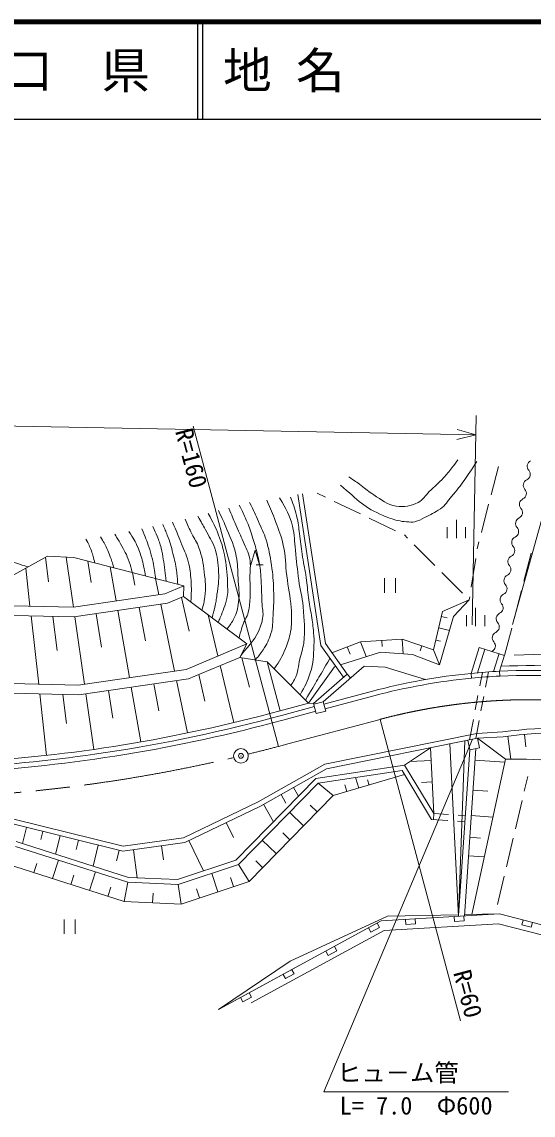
# Model space of a CAD drawing. Units: millimetres, scale not verified. Extents: x 40000 to 680000, y 20000 to 380000.
# Drawn here: x 349700 to 402246, y 267582 to 380000 of the extents above; entities that cross this region are included whole.
import ezdxf
from ezdxf.enums import TextEntityAlignment as Align

# ---------------------------------------------------------------- set-up
doc = ezdxf.new("R2010")
doc.units = ezdxf.units.MM
doc.header["$LTSCALE"] = 1000
doc.header["$PDMODE"] = 32
doc.header["$PDSIZE"] = 500
doc.linetypes.add('CHAIN', pattern=[18.5, 12, -1.5, 3.5, -1.5])
for name, color, linetype, lineweight in [('M-BGD', 7, 'Continuous', 13), ('M-BMK', 2, 'CHAIN', 13), ('M-BMK-SRVR', 3, 'Continuous', 13), ('M-STR-HTXT', 7, 'Continuous', 13), ('M-TTL', 2, 'Continuous', 140), ('M-TTL-LINE', 7, 'Continuous', 25)]:
    doc.layers.add(name, color=color, linetype=linetype, lineweight=lineweight)
doc.layers.add('M-TTL-TXT', color=7, linetype='Continuous')
doc.styles.add('ＭＳ ゴシック', font='')
doc.styles.get('ＭＳ ゴシック').set_extended_font_data('MS Gothic')

msp = doc.modelspace()

# ---------------------------------------------------------------- linework, layer by layer
at = {"layer": 'M-BGD'}
for p, q in [((376089, 305502), (367321, 338414)), ((398674, 334265), (397926, 331359)), ((380414, 315889), (378052, 331396)), ((380890, 316082), (378546, 331471)), ((380895, 331126), (380047, 331533)), ((384502, 329397), (381797, 330694)), ((397677, 330391), (396929, 327485)), ((388109, 327668), (385404, 328965)), ((394360, 326927), (394360, 328802)), ((389324, 326922), (389011, 327236)), ((393422, 326927), (393422, 328052)), ((395297, 326927), (395297, 328052)), ((392151, 324092), (390031, 326215)), ((396680, 326517), (396499, 325815)), ((343377, 320097), (352323, 325056)), ((352436, 322404), (352113, 324940)), ((352323, 325056), (355029, 324917)), ((354258, 324957), (354995, 319813)), ((355029, 324917), (366331, 321996)), ((373239, 324175), (373689, 325676)), ((373689, 325676), (374139, 324176)), ((402059, 325384), (401302, 322481)), ((350531, 319922), (350096, 323822)), ((356831, 322337), (356481, 324542)), ((359374, 320454), (358761, 323952)), ((373764, 324176), (374514, 324176)), ((396346, 324827), (395887, 321862)), ((361323, 322064), (361076, 323354)), ((363770, 321097), (363427, 322746)), ((386960, 322784), (386960, 321284)), ((388085, 322784), (388085, 321284)), ((394978, 321262), (392858, 323385)), ((364410, 321191), (366331, 321996)), ((366331, 321996), (366321, 320907)), ((354995, 319813), (364410, 321191)), ((364680, 320220), (366321, 320907)), ((366886, 317349), (366108, 320818)), ((366321, 320907), (372815, 316038)), ((395685, 320555), (392925, 319365)), ((394079, 318866), (395685, 320555)), ((395734, 320874), (395685, 320555)), ((401050, 321513), (400293, 318610)), ((343377, 320097), (354995, 319813)), ((355055, 318811), (364680, 320220)), ((360756, 312571), (359547, 319468)), ((362417, 316351), (361758, 319792)), ((365399, 313250), (363973, 320116)), ((392925, 319365), (392022, 315441)), ((396329, 317856), (396329, 319731)), ((345364, 319048), (355055, 318811)), ((351426, 311898), (350643, 318919)), ((353334, 315352), (352887, 318864)), ((355137, 318823), (356129, 311894)), ((357890, 315689), (357340, 319145)), ((369852, 314797), (368836, 319022)), ((392629, 313871), (394079, 318866)), ((392805, 318843), (393417, 318702)), ((395391, 317855), (395391, 318980)), ((397266, 317856), (397266, 318981)), ((392538, 317684), (393661, 317425)), ((400041, 317642), (399315, 314859)), ((366569, 313422), (372815, 316038)), ((372815, 316038), (372092, 314651)), ((383150, 312913), (380890, 316082)), ((384494, 316249), (381568, 315107)), ((388799, 316511), (384494, 316249)), ((384494, 316249), (385088, 314726)), ((386704, 316383), (386740, 315785)), ((392022, 315441), (388799, 316511)), ((388799, 316511), (388890, 315017)), ((392248, 316421), (392741, 316307)), ((382743, 312622), (380414, 315889)), ((382457, 313884), (386575, 315202)), ((383139, 315720), (383425, 314987)), ((386575, 315202), (389834, 314941)), ((389834, 314941), (392629, 313871)), ((390811, 315843), (390642, 315334)), ((392022, 315441), (392629, 313871)), ((396705, 315674), (395873, 313008)), ((397277, 315495), (396520, 313068)), ((396705, 315674), (399315, 314859)), ((398746, 315050), (398165, 313189)), ((399319, 314871), (398805, 313224)), ((400314, 314894), (403313, 314997)), ((368136, 312994), (372092, 314651)), ((371499, 307950), (370089, 313812)), ((372092, 314651), (374914, 314202)), ((373101, 311579), (372320, 314615)), ((376255, 309170), (374914, 314202)), ((379154, 309942), (374914, 314202)), ((379154, 309942), (381818, 313680)), ((380672, 310088), (384887, 313764)), ((381818, 313680), (381957, 313724)), ((384887, 313764), (387042, 313634)), ((355480, 311799), (366569, 313422)), ((366839, 312450), (368136, 312994)), ((368500, 310142), (367885, 312889)), ((379689, 309894), (383150, 312913)), ((383150, 312913), (383479, 312536)), ((387042, 313634), (391188, 312375)), ((395873, 313008), (395921, 312511)), ((397027, 313110), (396763, 311715)), ((397647, 313155), (397353, 311604)), ((398805, 313224), (398830, 312725)), ((342554, 312115), (355480, 311799)), ((355540, 310797), (366839, 312450)), ((361914, 305959), (360928, 311585)), ((363792, 309164), (363263, 311927)), ((366722, 306879), (365603, 312270)), ((344525, 311067), (355540, 310797)), ((352242, 304574), (351538, 310895)), ((354290, 307850), (353909, 310837)), ((356271, 310904), (357089, 305191)), ((359050, 308400), (358597, 311244)), ((380737, 309846), (385742, 311180)), ((380865, 309363), (385870, 310697)), ((396577, 310733), (396298, 309259)), ((397166, 310621), (396887, 309147)), ((375188, 308884), (376255, 309170)), ((376255, 309170), (379154, 309942)), ((376384, 308687), (379770, 309589)), ((379154, 309942), (379689, 309894)), ((379963, 308864), (379689, 309894)), ((379706, 309830), (380672, 310088)), ((380930, 309122), (380672, 310088)), ((376384, 308687), (375316, 308401)), ((376513, 308204), (375445, 307918)), ((376513, 308204), (379899, 309106)), ((379963, 308864), (380930, 309122)), ((386514, 308281), (394776, 277269)), ((396111, 308277), (395713, 306173)), ((396701, 308165), (396348, 306302)), ((399118, 306982), (396472, 306837)), ((396472, 306837), (380827, 303662)), ((396535, 306340), (381004, 303187)), ((395218, 306073), (394573, 288018)), ((395540, 306138), (395739, 305158)), ((396520, 306337), (396719, 305357)), ((399166, 306484), (396535, 306340)), ((399409, 304192), (396545, 306341)), ((399637, 306548), (399943, 304194)), ((401371, 306737), (401485, 305452)), ((389040, 303579), (391695, 305357)), ((391695, 305357), (392037, 298582)), ((393677, 305760), (394573, 288018)), ((394578, 288094), (395739, 305158)), ((395177, 288054), (396349, 305282)), ((396719, 305357), (395739, 305158)), ((373983, 299805), (380827, 303662)), ((379899, 302188), (389040, 303579)), ((392037, 298582), (389040, 303579)), ((391761, 304044), (389569, 303933)), ((399409, 304192), (395933, 288212)), ((396266, 304070), (399337, 303861)), ((374215, 299362), (381004, 303187)), ((380139, 301719), (388783, 303034)), ((389043, 302601), (381686, 300440)), ((391805, 297996), (388783, 303034)), ((379899, 302188), (371682, 293790)), ((380139, 301719), (371955, 293354)), ((377617, 301284), (378127, 300377)), ((381686, 300440), (380139, 301719)), ((383101, 300856), (382893, 301563)), ((384324, 301215), (384004, 302307)), ((385382, 301526), (385226, 302054)), ((391872, 301852), (390776, 301796)), ((401336, 300912), (401686, 302395)), ((381686, 300440), (373047, 291610)), ((376337, 300564), (376845, 299659)), ((396058, 301000), (397593, 300895)), ((366298, 296088), (373983, 299805)), ((366445, 295604), (374215, 299362)), ((374528, 299547), (375545, 297738)), ((380040, 298758), (379325, 299457)), ((400420, 297018), (401107, 299938)), ((348877, 298011), (360096, 295224)), ((378641, 297328), (377212, 298727)), ((391805, 297996), (393493, 297881)), ((392037, 298582), (391996, 297983)), ((392037, 298582), (393533, 298480)), ((394531, 298412), (395277, 298361)), ((395879, 298381), (398112, 298230)), ((348756, 297526), (360070, 294715)), ((350176, 297173), (349761, 295501)), ((370705, 297687), (371460, 296118)), ((394490, 297814), (395236, 297763)), ((360670, 292020), (349119, 295723)), ((351849, 296758), (351641, 295921)), ((353631, 296315), (353159, 294416)), ((355530, 295843), (355294, 294894)), ((360096, 295224), (366298, 296088)), ((366871, 295827), (368381, 292689)), ((375844, 294469), (374414, 295868)), ((377243, 295898), (376528, 296598)), ((395728, 296149), (396844, 296073)), ((399504, 293125), (400191, 296045)), ((360225, 289537), (343543, 294885)), ((360581, 291523), (349058, 295217)), ((357553, 295341), (357018, 293185)), ((359709, 294805), (359441, 293727)), ((360070, 294715), (366445, 295604)), ((361159, 294867), (361562, 291980)), ((364047, 295270), (364248, 293826)), ((350931, 292516), (351237, 293468)), ((352836, 291906), (353447, 293810)), ((371682, 293790), (365704, 291796)), ((374445, 293039), (373731, 293739)), ((395598, 294245), (397221, 294135)), ((356645, 290684), (357256, 292589)), ((371955, 293354), (365775, 291293)), ((369851, 290544), (369218, 292441)), ((373047, 291610), (371955, 293354)), ((354741, 291295), (355046, 292247)), ((360225, 289537), (360581, 291523)), ((365775, 291293), (360581, 291523)), ((365704, 291796), (360670, 292020)), ((366056, 289278), (365775, 291293)), ((373047, 291610), (366056, 289278)), ((371449, 291077), (371132, 292025)), ((398587, 289231), (399275, 292151)), ((358550, 290074), (358855, 291026)), ((363141, 289408), (363185, 290407)), ((367953, 289911), (367637, 290860)), ((366056, 289278), (360225, 289537)), ((387286, 288048), (377274, 283414)), ((398793, 288266), (386641, 287553)), ((386641, 287553), (398793, 288266)), ((394584, 288186), (387286, 288048)), ((394128, 287992), (394158, 287493)), ((395156, 287552), (395127, 288051)), ((398793, 288266), (395187, 288198)), ((415415, 283981), (398793, 288266)), ((398793, 288266), (415415, 283981)), ((354055, 287709), (354055, 286209)), ((355180, 287709), (355180, 286209)), ((386641, 287553), (369921, 278456)), ((369975, 278466), (386641, 287553)), ((385339, 286843), (385579, 286404)), ((385579, 286404), (386457, 286883)), ((386457, 286883), (386217, 287322)), ((398695, 287258), (386923, 286568)), ((389137, 287699), (389166, 287200)), ((389166, 287200), (390164, 287259)), ((390164, 287259), (390135, 287758)), ((394158, 287493), (395156, 287552)), ((415169, 283012), (398695, 287258)), ((401214, 287642), (401089, 287158)), ((401089, 287158), (402057, 286908)), ((402057, 286908), (402182, 287392)), ((386923, 286568), (373253, 279130)), ((380949, 284450), (381189, 284011)), ((381189, 284011), (382067, 284489)), ((382067, 284489), (381827, 284928)), ((369921, 278456), (377274, 283414)), ((377677, 282096), (377437, 282535)), ((376560, 282056), (376799, 281617)), ((376799, 281617), (377677, 282096)), ((373287, 279703), (373048, 280142)), ((372170, 279663), (372409, 279224)), ((372409, 279224), (373287, 279703))]:
    msp.add_line(p, q, dxfattribs=at)
for centre, radius, start, end in [((401326, 333471), 625, 295.38349, 41.64369), ((402260, 334301), 625, 115.38349, 221.64369), ((401862, 332341), 625, 115.38349, 221.64369), ((400928, 331511), 625, 295.38349, 41.64369), ((401464, 330381), 625, 115.38349, 221.64369), ((400530, 329551), 625, 295.38349, 41.64369), ((401066, 328421), 625, 115.38349, 221.64369), ((400132, 327591), 625, 295.38349, 41.64369), ((399733, 325631), 625, 295.38349, 41.64369), ((400667, 326461), 625, 115.38349, 221.64369), ((400269, 324501), 625, 115.38349, 221.64369), ((399335, 323671), 625, 295.38349, 41.64369), ((399871, 322542), 625, 115.38349, 221.64369), ((398937, 321711), 625, 295.38349, 41.64369), ((399473, 320582), 625, 115.38349, 221.64369), ((398538, 319751), 625, 295.38349, 41.64369), ((398140, 317791), 625, 295.38349, 41.64369), ((399074, 318622), 625, 115.38349, 221.64369), ((398676, 316662), 625, 115.38349, 221.64369), ((397742, 315831), 625, 295.38349, 41.64369), ((401959, 250303), 63500, 68.00878, 92.70452), ((401959, 250303), 63000, 95.54444, 104.91733), ((401959, 250303), 63000, 92.8705, 95.54444), ((401959, 250303), 62500, 92.8705, 95.54444), ((401959, 250303), 63000, 68.00878, 92.8705), ((401959, 250303), 62500, 68.00878, 92.8705), ((401959, 250303), 62500, 95.54444, 104.91733), ((334900, 460110), 156500, 272.90928, 284.91756), ((334900, 460110), 157000, 278.15104, 284.91753), ((334900, 460110), 157500, 272.86468, 284.91756), ((405071, 264787), 42613, 62.34946, 98.03125), ((405071, 264787), 42113, 62.31237, 98.06029), ((334900, 460110), 157000, 272.88693, 278.15104), ((399923, 250880), 53314, 65.74622, 90.55218)]:
    msp.add_arc(centre, radius, start, end, dxfattribs=at)
for points, knots in [([(382442, 332361), (384281, 330789), (384892, 330025), (386850, 329237), (387424, 329007), (387743, 328853), (388348, 328724), (388694, 328650), (388892, 328619), (389246, 328596), (389580, 328574), (389777, 328518), (390102, 328596), (390507, 328692), (390705, 328839), (391079, 329024), (391731, 329347), (392115, 329506), (392712, 329922), (393265, 330309), (393428, 330694), (393867, 331206), (394997, 332523), (395303, 333064), (396477, 334801)], [0, 0, 0, 0, 1, 1, 1, 2, 2, 2, 3, 3, 3, 4, 4, 4, 5, 5, 5, 6, 6, 6, 7, 7, 7, 8, 8, 8, 8]), ([(383312, 333233), (383922, 332794), (384076, 332683), (384563, 332327), (385071, 331955), (385324, 331699), (385860, 331368), (386716, 330838), (387167, 330367), (388161, 330208), (389042, 330067), (389613, 330194), (390414, 330586), (390977, 330861), (391119, 331262), (391570, 331696), (392148, 332253), (392502, 332535), (393048, 333123), (393405, 333507), (393590, 333736), (393906, 334154), (394144, 334467), (394222, 334577), (394491, 334974)], [0, 0, 0, 0, 1, 1, 1, 2, 2, 2, 3, 3, 3, 4, 4, 4, 5, 5, 5, 6, 6, 6, 7, 7, 7, 8, 8, 8, 8]), ([(373106, 330580), (373559, 329638), (373682, 329386), (374022, 328608), (374339, 327883), (374563, 327492), (374796, 326736), (375100, 325747), (375203, 325169), (375351, 324144), (375496, 323149), (375550, 322584), (375576, 321579), (375603, 320554), (375589, 319977), (375517, 318954), (375467, 318236), (375526, 317807), (375303, 317123), (375078, 316430), (374901, 316048), (374500, 315441), (374214, 315009), (374087, 314847), (373682, 314398)], [0, 0, 0, 0, 1, 1, 1, 2, 2, 2, 3, 3, 3, 4, 4, 4, 5, 5, 5, 6, 6, 6, 7, 7, 7, 8, 8, 8, 8]), ([(375647, 313466), (376234, 314388), (376451, 314692), (376794, 315558), (377055, 316218), (377183, 316601), (377323, 317297), (377399, 317675), (377404, 317894), (377417, 318279), (377436, 318855), (377429, 319180), (377379, 319753), (377267, 321045), (377085, 321755), (376925, 323042), (376774, 324264), (376837, 324973), (376570, 326176), (376352, 327162), (376124, 327689), (375772, 328635), (375449, 329504), (375323, 329796), (374865, 330827)], [0, 0, 0, 0, 1, 1, 1, 2, 2, 2, 3, 3, 3, 4, 4, 4, 5, 5, 5, 6, 6, 6, 7, 7, 7, 8, 8, 8, 8]), ([(376188, 331054), (376899, 329820), (377209, 329356), (377511, 328144), (377746, 327199), (377702, 326637), (377814, 325670), (377953, 324467), (377993, 323788), (378154, 322588), (378297, 321520), (378529, 320942), (378608, 319867), (378714, 318409), (378856, 317574), (378665, 316125), (378579, 315481), (378440, 315136), (378279, 314506), (378066, 313675), (378132, 313135), (377720, 312383), (377584, 312136), (377531, 312026), (377334, 311771)], [0, 0, 0, 0, 1, 1, 1, 2, 2, 2, 3, 3, 3, 4, 4, 4, 5, 5, 5, 6, 6, 6, 7, 7, 7, 8, 8, 8, 8]), ([(378295, 310805), (378857, 311763), (379057, 312134), (379345, 313064), (379671, 314117), (379653, 314761), (379723, 315861), (379756, 316377), (379721, 316668), (379685, 317184), (379636, 317881), (379560, 318268), (379458, 318960), (379351, 319685), (379256, 320086), (379156, 320812), (379046, 321606), (379044, 322059), (378929, 322853), (378807, 323684), (378678, 324139), (378551, 324969), (378421, 325808), (378383, 326283), (378267, 327124), (378169, 327833), (378151, 328237), (378002, 328938), (377816, 329815), (377688, 330128), (377322, 331130)], [0, 0, 0, 0, 1, 1, 1, 2, 2, 2, 3, 3, 3, 4, 4, 4, 5, 5, 5, 6, 6, 6, 7, 7, 7, 8, 8, 8, 9, 9, 9, 10, 10, 10, 10]), ([(368848, 329457), (369398, 328443), (369583, 328125), (369920, 327215), (370206, 326443), (370366, 326003), (370514, 325193), (370716, 324091), (370812, 323463), (370834, 322343), (370846, 321703), (370912, 321327), (370758, 320706), (370562, 319921), (370407, 319489), (370092, 318744), (370009, 318548), (369983, 318479), (369872, 318245)], [0, 0, 0, 0, 1, 1, 1, 2, 2, 2, 3, 3, 3, 4, 4, 4, 5, 5, 5, 6, 6, 6, 6]), ([(369913, 329738), (370348, 328839), (370464, 328578), (370775, 327816), (371208, 326758), (371511, 326171), (371730, 325049), (371898, 324185), (371880, 323684), (371921, 322806), (371966, 321837), (372086, 321286), (371969, 320324), (371887, 319651), (371797, 319260), (371492, 318654), (371263, 318200), (371139, 318019), (370774, 317569)], [0, 0, 0, 0, 1, 1, 1, 2, 2, 2, 3, 3, 3, 4, 4, 4, 5, 5, 5, 6, 6, 6, 6]), ([(370974, 330002), (371306, 329166), (371394, 328947), (371679, 328278), (371968, 327600), (372163, 327234), (372446, 326552), (372724, 325880), (372982, 325530), (373117, 324815), (373260, 324051), (373133, 323603), (373142, 322826), (373150, 322099), (373195, 321691), (373159, 320964), (373127, 320313), (373126, 319938), (372969, 319305), (372823, 318719), (372558, 318454), (372367, 317881), (372207, 317400), (372162, 317220), (372030, 316627)], [0, 0, 0, 0, 1, 1, 1, 2, 2, 2, 3, 3, 3, 4, 4, 4, 5, 5, 5, 6, 6, 6, 7, 7, 7, 8, 8, 8, 8]), ([(372042, 330300), (372407, 329585), (372511, 329380), (372768, 328772), (373034, 328143), (373163, 327781), (373374, 327132), (373594, 326457), (373705, 326075), (373873, 325385), (374022, 324778), (374111, 324437), (374194, 323817), (374276, 323208), (374269, 322862), (374301, 322249), (374340, 321511), (374342, 321097), (374373, 320359), (374400, 319686), (374556, 319300), (374448, 318635), (374396, 318318), (374320, 318150), (374215, 317847), (373753, 316517), (373222, 316098), (372201, 314860)], [0, 0, 0, 0, 1, 1, 1, 2, 2, 2, 3, 3, 3, 4, 4, 4, 5, 5, 5, 6, 6, 6, 7, 7, 7, 8, 8, 8, 9, 9, 9, 9]), ([(365721, 322153), (365681, 322824), (365664, 323020), (365588, 323570), (365492, 324265), (365404, 324650), (365232, 325331), (365043, 326080), (364918, 326498), (364643, 327220), (364476, 327657), (364417, 327808), (364184, 328324)], [0, 0, 0, 0, 1, 1, 1, 2, 2, 2, 3, 3, 3, 4, 4, 4, 4]), ([(367069, 320347), (367125, 321367), (367148, 321686), (367083, 322541), (367025, 323316), (366989, 323757), (366796, 324510), (366589, 325318), (366349, 325733), (366041, 326508), (365721, 327312), (365608, 327571), (365184, 328550)], [0, 0, 0, 0, 1, 1, 1, 2, 2, 2, 3, 3, 3, 4, 4, 4, 4]), ([(368199, 319500), (368385, 320110), (368424, 320330), (368504, 320874), (368649, 321858), (368562, 322432), (368442, 323419), (368321, 324414), (368236, 324983), (367900, 325927), (367689, 326520), (367440, 326795), (367165, 327361), (366884, 327939), (366799, 328132), (366480, 328856)], [0, 0, 0, 0, 1, 1, 1, 2, 2, 2, 3, 3, 3, 4, 4, 4, 5, 5, 5, 5]), ([(367784, 329176), (368166, 328508), (368265, 328329), (368559, 327778), (368951, 327043), (369252, 326663), (369517, 325874), (369826, 324954), (369863, 324391), (369919, 323423), (369971, 322516), (369862, 322005), (369753, 321103), (369691, 320590), (369631, 320305), (369519, 319800), (369425, 319373), (369387, 319229), (369244, 318716)], [0, 0, 0, 0, 1, 1, 1, 2, 2, 2, 3, 3, 3, 4, 4, 4, 5, 5, 5, 6, 6, 6, 6]), ([(361035, 323364), (360924, 323890), (360872, 324057), (360728, 324489), (360473, 325249), (360227, 325637), (359833, 326334), (359612, 326726), (359535, 326862), (359241, 327322)], [0, 0, 0, 0, 1, 1, 1, 2, 2, 2, 3, 3, 3, 3]), ([(362421, 323006), (362304, 323685), (362267, 323886), (362121, 324438), (361965, 325025), (361869, 325354), (361635, 325914), (361345, 326608), (361177, 326850), (360700, 327598)], [0, 0, 0, 0, 1, 1, 1, 2, 2, 2, 3, 3, 3, 3]), ([(362015, 327861), (362409, 326956), (362539, 326695), (362784, 325916), (362931, 325452), (363004, 325188), (363119, 324715), (363304, 323954), (363329, 323677), (363459, 322738)], [0, 0, 0, 0, 1, 1, 1, 2, 2, 2, 3, 3, 3, 3]), ([(364540, 322458), (364482, 323004), (364461, 323151), (364401, 323594), (364280, 324496), (364219, 325005), (364008, 325891), (363893, 326374), (363792, 326636), (363611, 327099), (363455, 327498), (363391, 327635), (363166, 328102)], [0, 0, 0, 0, 1, 1, 1, 2, 2, 2, 3, 3, 3, 4, 4, 4, 4]), ([(356288, 326815), (356573, 326263), (356663, 326091), (356843, 325601), (357017, 325127), (357060, 324943), (357198, 324356)], [0, 0, 0, 0, 1, 1, 1, 2, 2, 2, 2]), ([(359162, 323848), (358979, 324446), (358934, 324616), (358749, 325093), (358636, 325385), (358572, 325549), (358442, 325834), (358215, 326332), (358103, 326494), (357764, 327060)], [0, 0, 0, 0, 1, 1, 1, 2, 2, 2, 3, 3, 3, 3]), ([(345148, 325622), (346686, 325126), (347072, 325003), (348304, 324604), (349094, 324349), (349341, 324269), (350326, 323949)], [0, 0, 0, 0, 1, 1, 1, 2, 2, 2, 2])]:
    msp.add_open_spline(points, degree=3, knots=knots, dxfattribs=at)
msp.add_open_spline([(378851, 310247), (380109, 312399), (380109, 312399), (381368, 314551)], degree=3, dxfattribs=at)
at = {"layer": 'M-BMK'}
for p, q in [((377156, 305788), (386514, 308281)), ((376088, 305503), (377156, 305788))]:
    msp.add_line(p, q, dxfattribs=at)
for centre, radius, start, end in [((401959, 250303), 60000, 86.46256, 95.06698), ((401959, 250303), 60000, 95.06698, 104.91733), ((334900, 460110), 160000, 283.75541, 284.91753), ((334900, 460110), 160000, 278.15104, 283.21826), ((334900, 460110), 160000, 270.98894, 278.15104)]:
    msp.add_arc(centre, radius, start, end, dxfattribs=at)
at = {"layer": 'M-BMK-SRVR'}
msp.add_circle((372216, 304522), 750, dxfattribs=at)
msp.add_point((372216, 304522), dxfattribs=at)
at = {"layer": 'M-STR-HTXT'}
for p, q in [((249273, 340376), (396347, 337527)), ((395969, 318007), (396386, 339527)), ((400139, 318043), (406174, 339824)), ((394406, 337047), (396347, 337527)), ((396347, 337527), (394426, 338082)), ((380719, 269975), (396030, 306238)), ((380719, 269975), (399719, 269975))]:
    msp.add_line(p, q, dxfattribs=at)
at = {"layer": 'M-TTL'}
msp.add_line((680000, 380000), (40000, 380000), dxfattribs=at)
at = {"layer": 'M-TTL-LINE'}
for p, q in [((367750, 380000), (367750, 370000)), ((368250, 380000), (368250, 370000)), ((40000, 370000), (680000, 370000))]:
    msp.add_line(p, q, dxfattribs=at)

# ---------------------------------------------------------------- texts
at = {"layer": 'M-BGD', "style": 'ＭＳ ゴシック'}
for s, rotation, p in [('R=160', 284.918, (364905, 337771)), ('R=60', 284.917, (393489, 282100))]:
    msp.add_text(s, height=1833, rotation=rotation, dxfattribs=at).set_placement(p, align=Align.BOTTOM_LEFT)
at = {"layer": 'M-STR-HTXT', "style": 'ＭＳ ゴシック'}
msp.add_text('ヒュ－ム管', height=1833, dxfattribs=at).set_placement((382094, 270475), align=Align.BOTTOM_LEFT)
msp.add_text('L= 7.0\u3000Φ600', height=1833, dxfattribs=at).set_placement((390219, 269475), align=Align.TOP_CENTER)
at = {"layer": 'M-TTL-TXT', "style": 'ＭＳ ゴシック'}
msp.add_text('山\u3000口\u3000県', height=3666, dxfattribs=at).set_placement((350375, 375000), align=Align.MIDDLE_CENTER)
msp.add_text('地 名', height=3666, dxfattribs=at).set_placement((370380, 375000), align=Align.MIDDLE_LEFT)

doc.saveas('drawing.dxf')
